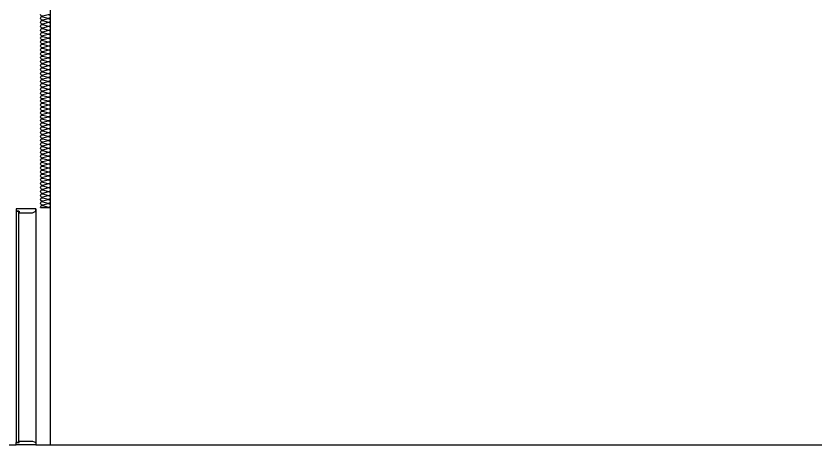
# Model space of a CAD drawing. Header units: millimetres. Extents: x 17311 to 801382, y -242618 to -104888.
# Drawn here: x 294861 to 302996, y -192729 to -188369 of the extents above; entities that cross this region are included whole.
import ezdxf

# ---------------------------------------------------------------- set-up
doc = ezdxf.new("R2010")
doc.units = ezdxf.units.MM
doc.header["$LTSCALE"] = 250
for name, color, linetype in [('A-DOOR', 4, 'Continuous'), ('A-ELE8', 8, 'Continuous'), ('A-FIN', 6, 'Continuous'), ('ISL', 251, 'Continuous')]:
    doc.layers.add(name, color=color, linetype=linetype)

msp = doc.modelspace()

# ---------------------------------------------------------------- linework, layer by layer
at = {"layer": 'A-DOOR', "linetype": 'Continuous'}
for points in [[(294860.7, -190354.5), (294893.7, -190354.5), (294893.7, -190369.5), (295027.7, -190369.5), (295060.7, -190354.5), (295060.7, -190329.5), (294860.7, -190329.5)], [(294860.7, -192699.5), (294890.7, -192699.5), (294890.7, -190354.5), (294860.7, -190354.5)], [(294860.7, -192704.5), (294893.7, -192704.5), (294893.7, -192689.5), (295027.7, -192689.5), (295060.7, -192704.5), (295060.7, -192729.5), (294860.7, -192729.5)]]:
    msp.add_lwpolyline(points, close=True, dxfattribs=at)
at = {"layer": 'A-ELE8'}
for points in [[(295060.7, -190329.5), (295060.7, -192729.5)], [(295210.7, -192729.5), (295210.7, -190314.5)]]:
    msp.add_lwpolyline(points, dxfattribs=at)
at = {"layer": 'A-FIN'}
for p, q in [((291860.7, -192729.5), (294860.7, -192729.5)), ((295060.7, -192729.5), (360660.7, -192729.5))]:
    msp.add_line(p, q, dxfattribs=at)
at = {"layer": 'ISL'}
msp.add_line((295110.7, -190314.5), (295210.7, -190314.5), dxfattribs=at)
msp.add_lwpolyline([(295210.7, -190314.5), (295210.7, -185229.5), (295660.7, -185229.5), (295660.7, -184109.5), (298610.7, -184109.5), (298610.7, -184829.5), (299510.7, -184829.5), (299510.7, -184109.5), (302210.7, -184109.5), (302210.7, -184829.5), (303110.7, -184829.5), (303110.7, -184109.5), (305810.7, -184109.5), (305810.7, -184829.5), (306710.7, -184829.5), (306710.7, -184109.5), (309410.7, -184109.5), (309410.7, -184829.5), (310310.7, -184829.5)], dxfattribs=at)
msp.add_lwpolyline([(295110.7, -190314.5, -0.509267), (295134.9, -190296.8), (295186.4, -190312.1, 1.372593), (295186.4, -190276.8), (295134.9, -190292.1, -0.509267), (295110.7, -190274.5, -0.509267), (295134.9, -190256.8), (295186.4, -190272.1, 1.372593), (295186.4, -190236.8), (295134.9, -190252.1, -0.509267), (295110.7, -190234.5, -0.509267), (295134.9, -190216.8), (295186.4, -190232.1, 1.372593), (295186.4, -190196.8), (295134.9, -190212.1, -0.509267), (295110.7, -190194.5, -0.509267), (295134.9, -190176.8), (295186.4, -190192.1, 1.372593), (295186.4, -190156.8), (295134.9, -190172.1, -0.509267), (295110.7, -190154.5, -0.509267), (295134.9, -190136.8), (295186.4, -190152.1, 1.372593), (295186.4, -190116.8), (295134.9, -190132.1, -0.509267), (295110.7, -190114.5, -0.509267), (295134.9, -190096.8), (295186.4, -190112.1, 1.372593), (295186.4, -190076.8), (295134.9, -190092.1, -0.509267), (295110.7, -190074.5, -0.509267), (295134.9, -190056.8), (295186.4, -190072.1, 1.372593), (295186.4, -190036.8), (295134.9, -190052.1, -0.509267), (295110.7, -190034.5, -0.509267), (295134.9, -190016.8), (295186.4, -190032.1, 1.372593), (295186.4, -189996.8), (295134.9, -190012.1, -0.509267), (295110.7, -189994.5, -0.509267), (295134.9, -189976.8), (295186.4, -189992.1, 1.372593), (295186.4, -189956.8), (295134.9, -189972.1, -0.509267), (295110.7, -189954.5, -0.509267), (295134.9, -189936.8), (295186.4, -189952.1, 1.372593), (295186.4, -189916.8), (295134.9, -189932.1, -0.509267), (295110.7, -189914.5, -0.509267), (295134.9, -189896.8), (295186.4, -189912.1, 1.372593), (295186.4, -189876.8), (295134.9, -189892.1, -0.509267), (295110.7, -189874.5, -0.509267), (295134.9, -189856.8), (295186.4, -189872.1, 1.372593), (295186.4, -189836.8), (295134.9, -189852.1, -0.509267), (295110.7, -189834.5, -0.509267), (295134.9, -189816.8), (295186.4, -189832.1, 1.372593), (295186.4, -189796.8), (295134.9, -189812.1, -0.509267), (295110.7, -189794.5, -0.509267), (295134.9, -189776.8), (295186.4, -189792.1, 1.372593), (295186.4, -189756.8), (295134.9, -189772.1, -0.509267), (295110.7, -189754.5, -0.509267), (295134.9, -189736.8), (295186.4, -189752.1, 1.372593), (295186.4, -189716.8), (295134.9, -189732.1, -0.509267), (295110.7, -189714.5, -0.509267), (295134.9, -189696.8), (295186.4, -189712.1, 1.372593), (295186.4, -189676.8), (295134.9, -189692.1, -0.509267), (295110.7, -189674.5, -0.509267), (295134.9, -189656.8), (295186.4, -189672.1, 1.372593), (295186.4, -189636.8), (295134.9, -189652.1, -0.509267), (295110.7, -189634.5, -0.509267), (295134.9, -189616.8), (295186.4, -189632.1, 1.372593), (295186.4, -189596.8), (295134.9, -189612.1, -0.509267), (295110.7, -189594.5, -0.509267), (295134.9, -189576.8), (295186.4, -189592.1, 1.372593), (295186.4, -189556.8), (295134.9, -189572.1, -0.509267), (295110.7, -189554.5, -0.509267), (295134.9, -189536.8), (295186.4, -189552.1, 1.372593), (295186.4, -189516.8), (295134.9, -189532.1, -0.509267), (295110.7, -189514.5, -0.509267), (295134.9, -189496.8), (295186.4, -189512.1, 1.372593), (295186.4, -189476.8), (295134.9, -189492.1, -0.509267), (295110.7, -189474.5, -0.509267), (295134.9, -189456.8), (295186.4, -189472.1, 1.372593), (295186.4, -189436.8), (295134.9, -189452.1, -0.509267), (295110.7, -189434.5, -0.509267), (295134.9, -189416.8), (295186.4, -189432.1, 1.372593), (295186.4, -189396.8), (295134.9, -189412.1, -0.509267), (295110.7, -189394.5, -0.509267), (295134.9, -189376.8), (295186.4, -189392.1, 1.372593), (295186.4, -189356.8), (295134.9, -189372.1, -0.509267), (295110.7, -189354.5, -0.509267), (295134.9, -189336.8), (295186.4, -189352.1, 1.372593), (295186.4, -189316.8), (295134.9, -189332.1, -0.509267), (295110.7, -189314.5, -0.509267), (295134.9, -189296.8), (295186.4, -189312.1, 1.372593), (295186.4, -189276.8), (295134.9, -189292.1, -0.509267), (295110.7, -189274.5, -0.509267), (295134.9, -189256.8), (295186.4, -189272.1, 1.372593), (295186.4, -189236.8), (295134.9, -189252.1, -0.509267), (295110.7, -189234.5, -0.509267), (295134.9, -189216.8), (295186.4, -189232.1, 1.372593), (295186.4, -189196.8), (295134.9, -189212.1, -0.509267), (295110.7, -189194.5, -0.509267), (295134.9, -189176.8), (295186.4, -189192.1, 1.372593), (295186.4, -189156.8), (295134.9, -189172.1, -0.509267), (295110.7, -189154.5, -0.509267), (295134.9, -189136.8), (295186.4, -189152.1, 1.372593), (295186.4, -189116.8), (295134.9, -189132.1, -0.509267), (295110.7, -189114.5, -0.509267), (295134.9, -189096.8), (295186.4, -189112.1, 1.372593), (295186.4, -189076.8), (295134.9, -189092.1, -0.509267), (295110.7, -189074.5, -0.509267), (295134.9, -189056.8), (295186.4, -189072.1, 1.372593), (295186.4, -189036.8), (295134.9, -189052.1, -0.509267), (295110.7, -189034.5, -0.509267), (295134.9, -189016.8), (295186.4, -189032.1, 1.372593), (295186.4, -188996.8), (295134.9, -189012.1, -0.509267), (295110.7, -188994.5, -0.509267), (295134.9, -188976.8), (295186.4, -188992.1, 1.372593), (295186.4, -188956.8), (295134.9, -188972.1, -0.509267), (295110.7, -188954.5, -0.509267), (295134.9, -188936.8), (295186.4, -188952.1, 1.372593), (295186.4, -188916.8), (295134.9, -188932.1, -0.509267), (295110.7, -188914.5, -0.509267), (295134.9, -188896.8), (295186.4, -188912.1, 1.372593), (295186.4, -188876.8), (295134.9, -188892.1, -0.509267), (295110.7, -188874.5, -0.509267), (295134.9, -188856.8), (295186.4, -188872.1, 1.372593), (295186.4, -188836.8), (295134.9, -188852.1, -0.509267), (295110.7, -188834.5, -0.509267), (295134.9, -188816.8), (295186.4, -188832.1, 1.372593), (295186.4, -188796.8), (295134.9, -188812.1, -0.509267), (295110.7, -188794.5, -0.509267), (295134.9, -188776.8), (295186.4, -188792.1, 1.372593), (295186.4, -188756.8), (295134.9, -188772.1, -0.509267), (295110.7, -188754.5, -0.509267), (295134.9, -188736.8), (295186.4, -188752.1, 1.372593), (295186.4, -188716.8), (295134.9, -188732.1, -0.509267), (295110.7, -188714.5, -0.509267), (295134.9, -188696.8), (295186.4, -188712.1, 1.372593), (295186.4, -188676.8), (295134.9, -188692.1, -0.509267), (295110.7, -188674.5, -0.509267), (295134.9, -188656.8), (295186.4, -188672.1, 1.372593), (295186.4, -188636.8), (295134.9, -188652.1, -0.509267), (295110.7, -188634.5, -0.509267), (295134.9, -188616.8), (295186.4, -188632.1, 1.372593), (295186.4, -188596.8), (295134.9, -188612.1, -0.509267), (295110.7, -188594.5, -0.509267), (295134.9, -188576.8), (295186.4, -188592.1, 1.372593), (295186.4, -188556.8), (295134.9, -188572.1, -0.509267), (295110.7, -188554.5, -0.509267), (295134.9, -188536.8), (295186.4, -188552.1, 1.372593), (295186.4, -188516.8), (295134.9, -188532.1, -0.509267), (295110.7, -188514.5, -0.509267), (295134.9, -188496.8), (295186.4, -188512.1, 1.372593), (295186.4, -188476.8), (295134.9, -188492.1, -0.509267), (295110.7, -188474.5, -0.509267), (295134.9, -188456.8), (295186.4, -188472.1, 1.372593), (295186.4, -188436.8), (295134.9, -188452.1, -0.509267), (295110.7, -188434.5, -0.509267), (295134.9, -188416.8), (295186.4, -188432.1, 1.372593), (295186.4, -188396.8), (295134.9, -188412.1, -0.509267), (295110.7, -188394.5, -0.509267), (295134.9, -188376.8), (295186.4, -188392.1, 1.372593), (295186.4, -188356.8), (295134.9, -188372.1, -0.509267), (295110.7, -188354.5, -0.509267)], format="xyb", dxfattribs=at)

doc.saveas('drawing.dxf')
